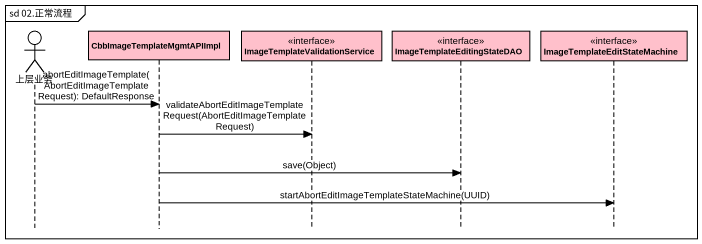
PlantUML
@startuml
mainframe sd 02.正常流程
hide footbox
actor 上层业务 #FFFFFF
participant CbbImageTemplateMgmtAPIImpl #FFC0CB
participant "ImageTemplateValidationService" as ImageTemplateValidationServi <<interface>> #FFC0CB
participant ImageTemplateEditingStateDAO <<interface>> #FFC0CB
participant "ImageTemplateEditStateMachine" as ImageTemplateEditStateMachin <<interface>> #FFC0CB

上层业务 -> CbbImageTemplateMgmtAPIImpl : abortEditImageTemplate(AbortEditImageTemplateRequest): DefaultResponse
CbbImageTemplateMgmtAPIImpl -> ImageTemplateValidationServi : validateAbortEditImageTemplateRequest(AbortEditImageTemplateRequest)
CbbImageTemplateMgmtAPIImpl -> ImageTemplateEditingStateDAO : save(Object)
CbbImageTemplateMgmtAPIImpl -> ImageTemplateEditStateMachin : startAbortEditImageTemplateStateMachine(UUID)
@enduml
